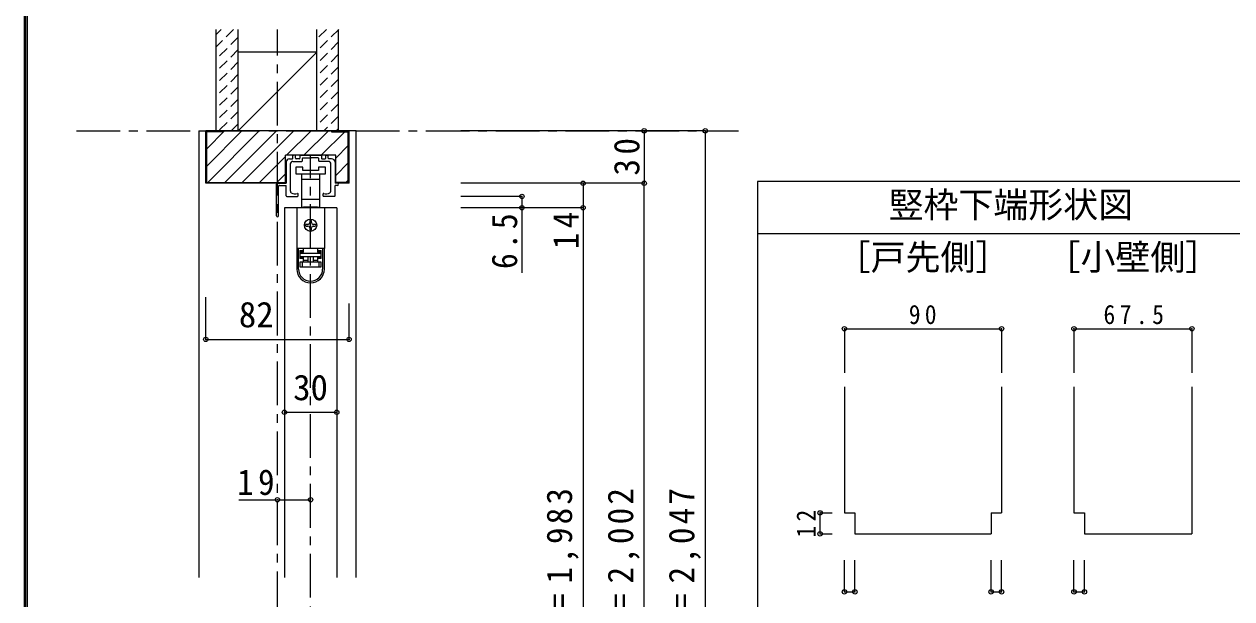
# Model space of a CAD drawing. Units: millimetres, scale not verified. Extents: x -973 to 977, y -718 to 696.
# Drawn here: x -973 to -282, y -328 to 0 of the extents above; entities that cross this region are included whole.
import ezdxf
from ezdxf.enums import TextEntityAlignment as Align

# ---------------------------------------------------------------- set-up
doc = ezdxf.new("R2010")
doc.units = ezdxf.units.MM
doc.header["$LTSCALE"] = 5
doc.header["$PDMODE"] = 32
doc.header["$PDSIZE"] = 2.5
doc.linetypes.add('CHAIN1', pattern=[8, 5, -1, 1, -1])
doc.linetypes.add('DASHED1', pattern=[1.8, 1.2, -0.6])
for name, color, linetype in [('0-1_通り芯', 4, 'CHAIN1'), ('0-2_柱', 3, 'Continuous'), ('0-3_仕上げ', 2, 'Continuous'), ('0-4_枠', 3, 'Continuous'), ('0-6_扉', 6, 'Continuous'), ('0-7_金物', 7, 'Continuous'), ('0-A_文字', 7, 'Continuous'), ('0-B_寸法', 7, 'Continuous'), ('0-C_ハッチ', 4, 'DASHED1'), ('F-1_枠', 6, 'Continuous')]:
    doc.layers.add(name, color=color, linetype=linetype)
doc.styles.add('ＭＳ ゴシック', font='')
doc.styles.get('ＭＳ ゴシック').set_extended_font_data('MS Gothic')

# ---------------------------------------------------------------- blocks, each defined once
blk = doc.blocks.new('03')
at = {"layer": '0-B_寸法'}
for p, q in [((-11.079, 7.476), (-9.529, 7.476)), ((-9.229, 7.776), (-9.229, 9.176)), ((-8.029, 9.476), (-8.929, 9.476)), ((-7.729, 7.776), (-7.729, 9.176)), ((-5.529, 7.476), (-7.429, 7.476)), ((-5.229, 9.176), (-5.229, 7.776)), ((-4.929, 9.476), (6.771, 9.476)), ((-3.729, 6.276), (-3.729, 7.676)), ((-3.429, 7.976), (0.621, 7.976)), ((0.921, 8.276), (0.621, 7.976)), ((0.921, 8.276), (1.221, 7.976)), ((5.271, 7.976), (1.221, 7.976)), ((5.571, 6.276), (5.571, 7.676)), ((7.071, 9.176), (7.071, 7.776)), ((7.371, 7.476), (9.271, 7.476)), ((9.571, 7.776), (9.571, 9.176)), ((9.871, 9.476), (10.771, 9.476)), ((11.071, 7.776), (11.071, 9.176)), ((12.921, 7.476), (11.371, 7.476)), ((-13.079, 5.476), (-13.079, -6.524)), ((-10.679, -11.096), (-10.679, 4.476)), ((-9.229, 5.976), (-4.029, 5.976)), ((11.071, 5.976), (5.871, 5.976)), ((12.521, -11.096), (12.521, 4.476)), ((14.921, 5.476), (14.921, -6.524)), ((-18.179, -6.524), (-13.079, -6.524)), ((16.321, -6.524), (14.921, -6.524)), ((-18.679, -25.124), (-18.679, -7.024)), ((-17.479, -25.124), (-17.479, -8.224)), ((-16.979, -7.724), (-13.079, -7.724)), ((-13.079, -13.724), (-13.079, -7.724)), ((-6.229, -13.724), (-6.229, -12.649)), ((8.071, -13.724), (8.071, -12.649)), ((16.321, -7.724), (14.921, -7.724)), ((14.921, -13.724), (14.921, -7.724)), ((-12.779, -14.024), (-6.529, -14.024)), ((14.621, -14.024), (8.371, -14.024))]:
    blk.add_line(p, q, dxfattribs=at)
for centre, radius, start, end in [((-11.079, 5.476), 2, 90, 180), ((-9.529, 7.776), 0.3, 270, 0), ((-8.929, 9.176), 0.3, 90, 180), ((-8.029, 9.176), 0.3, 0, 90), ((-7.429, 7.776), 0.3, 180, 270), ((-5.529, 7.776), 0.3, 270, 0), ((-4.929, 9.176), 0.3, 90, 180), ((-3.429, 7.676), 0.3, 90, 180), ((5.271, 7.676), 0.3, 0, 90), ((6.771, 9.176), 0.3, 0, 90), ((7.371, 7.776), 0.3, 180, 270), ((9.271, 7.776), 0.3, 270, 0), ((9.871, 9.176), 0.3, 90, 180), ((10.771, 9.176), 0.3, 0, 90), ((11.371, 7.776), 0.3, 180, 270), ((12.921, 5.476), 2, 0, 90), ((-9.229, 4.476), 1.5, 90, 180), ((-4.029, 6.276), 0.3, 270, 0), ((5.871, 6.276), 0.3, 180, 270), ((11.071, 4.476), 1.5, 0, 90), ((-18.179, -7.024), 0.5, 90, 180), ((16.321, -7.124), 0.6, 0, 90), ((-16.979, -8.224), 0.5, 90, 180), ((-12.779, -13.724), 0.3, 180, 270), ((-9.679, -11.096), 1, 180, 243.25632), ((-7.879, -7.524), 5, 243.25632, 284.75682), ((-6.529, -12.649), 0.3, 0, 104.75682), ((-6.529, -13.724), 0.3, 270, 0), ((8.371, -12.649), 0.3, 75.24318, 180), ((8.371, -13.724), 0.3, 180, 270), ((9.721, -7.524), 5, 255.24318, 296.74368), ((11.521, -11.096), 1, 296.74368, 0), ((14.621, -13.724), 0.3, 270, 0), ((16.321, -7.124), 0.6, 270, 0), ((-18.079, -25.124), 0.6, 180, 0)]:
    blk.add_arc(centre, radius, start, end, dxfattribs=at)

msp = doc.modelspace()

# ---------------------------------------------------------------- linework, layer by layer
at = {"layer": '0-1_通り芯'}
for p, q in [((-828.333, -577.5), (-828.333, -2.5)), ((-943.333, -60.5), (-564.333, -60.5)), ((-809.333, -567.5), (-809.333, -74.5))]:
    msp.add_line(p, q, dxfattribs=at)
at = {"layer": '0-2_柱', "color": 7}
msp.add_line((-805.833, -15.5), (-850.833, -60.5), dxfattribs=at)
at = {"layer": '0-2_柱'}
for p, q in [((-805.833, -15.5), (-850.833, -15.5)), ((-805.833, -60.5), (-850.833, -60.5))]:
    msp.add_line(p, q, dxfattribs=at)
at = {"layer": '0-3_仕上げ'}
for p, q in [((-863.333, -60.5), (-863.333, -2.5)), ((-850.833, -60.5), (-850.833, -2.5)), ((-805.833, -60.5), (-805.833, -2.5)), ((-793.333, -60.5), (-793.333, -2.5))]:
    msp.add_line(p, q, dxfattribs=at)
at = {"layer": '0-4_枠', "color": 4}
for p, q in [((-873.333, -60.5), (-869.333, -60.5)), ((-873.333, -60.5), (-873.333, -316)), ((-783.333, -60.5), (-787.333, -60.5)), ((-783.333, -316), (-783.333, -60.5))]:
    msp.add_line(p, q, dxfattribs=at)
at = {"layer": '0-4_枠'}
for p, q in [((-787.333, -60.5), (-869.333, -60.5)), ((-869.333, -90.5), (-869.333, -60.5)), ((-859.333, -61), (-868.833, -61)), ((-868.833, -90), (-868.833, -61)), ((-859.333, -61), (-859.333, -60.5)), ((-797.333, -61), (-797.333, -60.5)), ((-797.333, -61), (-787.833, -61)), ((-787.833, -90), (-787.833, -61)), ((-787.333, -90.5), (-787.333, -60.5)), ((-823.733, -90.5), (-823.733, -74.5)), ((-823.733, -90.5), (-869.333, -90.5)), ((-868.833, -90), (-823.733, -90)), ((-787.833, -90), (-794.933, -90)), ((-787.333, -90.5), (-794.933, -90.5)), ((-413.68, -207.01), (-413.68, -279.025)), ((-304.715, -207.01), (-304.715, -291.025)), ((-419.68, -279.025), (-419.68, -291.025)), ((-419.68, -279.025), (-413.68, -279.025))]:
    msp.add_line(p, q, dxfattribs=at)
for points in [[(-794.933, -90.5), (-794.933, -74.5), (-823.733, -74.5)], [(-503.68, -207.01), (-503.68, -279.025), (-497.68, -279.025), (-497.68, -291.025), (-419.68, -291.025)], [(-372.215, -207.01), (-372.215, -279.025), (-366.215, -279.025), (-366.215, -291.025), (-304.715, -291.025)]]:
    msp.add_lwpolyline(points, dxfattribs=at)
at = {"layer": '0-6_扉'}
for p, q in [((-794.333, -104.5), (-824.333, -104.5)), ((-824.333, -104.5), (-824.333, -316)), ((-794.333, -104.5), (-794.333, -316))]:
    msp.add_line(p, q, dxfattribs=at)
at = {"layer": '0-7_金物'}
for p, q in [((-800.833, -81.2), (-804.833, -81.2)), ((-814.583, -88.2), (-809.333, -88.2)), ((-809.333, -88.2), (-804.083, -88.2)), ((-804.083, -88.2), (-804.083, -85.2)), ((-804.083, -99.8), (-804.083, -88.2)), ((-809.333, -99.8), (-814.583, -99.8)), ((-814.583, -99.8), (-814.583, -104.2)), ((-804.083, -99.8), (-809.333, -99.8)), ((-804.083, -104.2), (-804.083, -99.8)), ((-801.433, -104.5), (-817.233, -104.5)), ((-817.233, -104.5), (-817.233, -127.8)), ((-814.583, -104.2), (-813.333, -104.2)), ((-813.333, -104.2), (-813.333, -104.5)), ((-805.333, -104.2), (-813.333, -104.2)), ((-805.333, -104.2), (-804.083, -104.2)), ((-805.333, -104.5), (-805.333, -104.2)), ((-801.433, -104.5), (-801.433, -127.8)), ((-810.833, -114), (-811.833, -114)), ((-811.833, -115), (-810.833, -115)), ((-809.833, -112), (-809.833, -113)), ((-809.833, -116), (-809.833, -117)), ((-808.833, -113), (-808.833, -112)), ((-808.833, -117), (-808.833, -116)), ((-806.833, -114), (-807.833, -114)), ((-807.833, -115), (-806.833, -115)), ((-801.433, -127.8), (-817.233, -127.8)), ((-817.233, -127.8), (-817.233, -127.9)), ((-816.233, -127.9), (-817.233, -127.9)), ((-817.233, -127.9), (-817.233, -139.6)), ((-813.533, -127.9), (-816.233, -127.9)), ((-816.233, -139.6), (-816.233, -127.9)), ((-815.433, -128.9), (-815.433, -133.6)), ((-815.433, -128.9), (-813.533, -128.9)), ((-815.233, -130), (-815.233, -130.5)), ((-813.333, -130), (-815.233, -130)), ((-815.233, -130.5), (-803.433, -130.5)), ((-815.233, -132.5), (-815.233, -130.5)), ((-814.233, -127.9), (-814.233, -127.8)), ((-813.533, -127.9), (-813.533, -128.9)), ((-813.333, -130), (-813.333, -127.8)), ((-805.333, -127.8), (-805.333, -130)), ((-803.433, -130), (-805.333, -130)), ((-802.433, -127.9), (-805.133, -127.9)), ((-805.133, -128.9), (-805.133, -127.9)), ((-805.133, -129.9), (-805.133, -128.9)), ((-805.133, -128.9), (-803.233, -128.9)), ((-803.233, -129.9), (-805.133, -129.9)), ((-804.433, -127.8), (-804.433, -127.9)), ((-803.433, -130.5), (-803.433, -130)), ((-803.433, -130.5), (-803.433, -132.5)), ((-803.233, -133.6), (-803.233, -128.9)), ((-802.433, -127.9), (-802.433, -139.6)), ((-801.433, -127.9), (-802.433, -127.9)), ((-801.433, -127.8), (-801.433, -127.9)), ((-801.433, -139.6), (-801.433, -127.9)), ((-815.433, -132.6), (-813.533, -132.6)), ((-813.533, -133.6), (-815.433, -133.6)), ((-803.433, -132.5), (-815.233, -132.5)), ((-815.233, -135.5), (-814.233, -135.5)), ((-814.233, -135.5), (-804.433, -135.5)), ((-814.233, -135.5), (-814.233, -138.5)), ((-813.533, -132.6), (-813.533, -133.6)), ((-813.533, -133.6), (-813.533, -135.5)), ((-813.333, -134.5), (-813.333, -132.5)), ((-810.833, -132.5), (-810.833, -135.5)), ((-807.833, -132.5), (-807.833, -135.5)), ((-807.833, -134.5), (-805.333, -134.5)), ((-803.233, -133.6), (-805.133, -133.6)), ((-805.133, -135.5), (-805.133, -133.6)), ((-804.433, -135.5), (-803.433, -135.5)), ((-803.433, -135.5), (-803.433, -138.5)), ((-804.433, -138.5), (-814.233, -138.5))]:
    msp.add_line(p, q, dxfattribs=at)
for points in [[(-817.833, -85.2), (-809.333, -85.2), (-800.833, -85.2), (-800.833, -81.2)], [(-804.833, -81.2), (-804.833, -83.2), (-813.833, -83.2), (-813.833, -81.2), (-817.833, -81.2), (-817.833, -85.2)], [(-814.583, -85.2), (-814.583, -88.2), (-814.583, -99.8)], [(-813.533, -128.9), (-813.533, -129.9), (-815.433, -129.9)], [(-814.233, -138.5), (-815.233, -138.5), (-815.233, -135.5)], [(-813.333, -135.5), (-813.333, -134.5), (-810.833, -134.5)], [(-805.333, -132.5), (-805.333, -134.5), (-805.333, -135.5)], [(-805.133, -133.6), (-805.133, -132.6), (-803.233, -132.6)], [(-803.433, -138.5), (-804.433, -138.5), (-804.433, -135.5)]]:
    msp.add_lwpolyline(points, dxfattribs=at)
msp.add_circle((-809.333, -114.5), 3.5, dxfattribs=at)
for centre, radius, start, end in [((-811.833, -114.5), 0.5, 90, 180), ((-811.833, -114.5), 0.5, 180, 270), ((-810.833, -113), 1, 270, 0), ((-810.833, -116), 1, 0, 90), ((-809.333, -112), 0.5, 90, 180), ((-809.333, -117), 0.5, 180, 270), ((-809.333, -112), 0.5, 0, 90), ((-809.333, -117), 0.5, 270, 0), ((-807.833, -113), 1, 180, 270), ((-807.833, -116), 1, 90, 180), ((-806.833, -114.5), 0.5, 0, 90), ((-806.833, -114.5), 0.5, 270, 0), ((-809.333, -139.6), 7.9, 180, 0), ((-809.333, -139.6), 6.9, 180, 0)]:
    msp.add_arc(centre, radius, start, end, dxfattribs=at)
at = {"layer": '0-A_文字', "color": 3}
msp.add_line((36.653, -119.5), (-553.347, -119.5), dxfattribs=at)
msp.add_lwpolyline([(36.653, -89.5), (-553.347, -89.5), (-553.347, -376.007)], dxfattribs=at)
at = {"layer": '0-B_寸法', "color": 4}
for p, q in [((-583.333, -60.5), (-723.333, -60.5)), ((-618.333, -60.5), (-618.333, -90.5)), ((-583.333, -60.5), (-583.333, -555.5)), ((-618.333, -90.5), (-723.333, -90.5)), ((-653.333, -90.5), (-653.333, -104.5)), ((-618.333, -567.5), (-618.333, -90.5)), ((-688.333, -98), (-723.333, -98)), ((-688.333, -98), (-688.333, -141.71)), ((-653.333, -104.5), (-723.333, -104.5)), ((-653.333, -104.5), (-653.333, -547.5)), ((-869.333, -179.804), (-869.333, -155.746)), ((-787.333, -179.804), (-787.333, -159.246)), ((-503.68, -173.708), (-503.68, -198.969)), ((-503.68, -173.708), (-413.68, -173.708)), ((-413.68, -173.708), (-413.68, -198.969)), ((-372.215, -173.708), (-372.215, -198.969)), ((-372.215, -173.708), (-304.715, -173.708)), ((-304.715, -173.708), (-304.715, -198.969)), ((-869.333, -179.804), (-787.333, -179.804)), ((-824.333, -221.5), (-794.333, -221.5)), ((-850.333, -271.5), (-809.333, -271.5)), ((-517.639, -279.025), (-510.684, -279.025)), ((-517.639, -291.025), (-517.639, -279.025)), ((-517.639, -291.025), (-510.684, -291.025)), ((-503.68, -324.225), (-503.68, -306.025)), ((-419.68, -324.225), (-419.68, -306.025)), ((-413.68, -324.225), (-413.68, -306.025)), ((-372.215, -324.225), (-372.215, -306.025)), ((-419.68, -324.225), (-413.68, -324.225))]:
    msp.add_line(p, q, dxfattribs=at)
for points in [[(-503.68, -324.225), (-497.68, -324.225), (-497.68, -306.025)], [(-372.215, -324.225), (-366.215, -324.225), (-366.215, -306.025)]]:
    msp.add_lwpolyline(points, dxfattribs=at)
at = {"layer": '0-B_寸法'}
for p in [(-618.333, -60.5), (-583.333, -60.5), (-653.333, -90.5), (-618.333, -90.5), (-688.333, -98), (-688.333, -104.5), (-653.333, -104.5), (-503.68, -173.708), (-413.68, -173.708), (-372.215, -173.708), (-304.715, -173.708), (-869.333, -179.804), (-787.333, -179.804), (-824.333, -221.5), (-794.333, -221.5), (-828.333, -271.5), (-809.333, -271.5), (-517.639, -279.025), (-517.639, -291.025), (-503.68, -324.225), (-497.68, -324.225), (-419.68, -324.225), (-413.68, -324.225), (-372.215, -324.225), (-366.215, -324.225)]:
    msp.add_point(p, dxfattribs=at)
at = {"layer": '0-C_ハッチ'}
for p, q in [((-853.437, -2.5), (-863.333, -12.397)), ((-860.508, -2.5), (-863.333, -5.326)), ((-793.228, -2.5), (-805.833, -15.105)), ((-800.3, -2.5), (-805.833, -8.034)), ((-850.833, -6.968), (-863.333, -19.468)), ((-793.333, -9.676), (-805.833, -22.176)), ((-850.833, -14.039), (-863.333, -26.539)), ((-793.333, -16.747), (-805.833, -29.247)), ((-850.833, -21.11), (-863.333, -33.61)), ((-793.333, -23.818), (-805.833, -36.318)), ((-850.833, -28.181), (-863.333, -40.681)), ((-793.333, -30.889), (-805.833, -43.389)), ((-850.833, -35.252), (-863.333, -47.752)), ((-793.333, -37.96), (-805.833, -50.46)), ((-850.833, -42.323), (-863.333, -54.823)), ((-793.333, -45.031), (-805.833, -57.531)), ((-850.833, -49.394), (-861.939, -60.5)), ((-793.333, -52.102), (-801.731, -60.5)), ((-850.833, -56.465), (-854.868, -60.5)), ((-793.333, -59.173), (-794.66, -60.5))]:
    msp.add_line(p, q, dxfattribs=at)
at = {"layer": '0-C_ハッチ', "linetype": 'Continuous'}
for p, q in [((-868.833, -70.771), (-858.562, -60.5)), ((-868.833, -80.671), (-848.663, -60.5)), ((-868.263, -90), (-838.763, -60.5)), ((-858.364, -90), (-828.864, -60.5)), ((-848.464, -90), (-818.964, -60.5)), ((-823.065, -74.5), (-809.065, -60.5)), ((-813.165, -74.5), (-799.165, -60.5)), ((-803.266, -74.5), (-789.766, -61)), ((-794.933, -76.067), (-787.833, -68.967)), ((-838.565, -90), (-823.733, -75.169)), ((-794.933, -85.967), (-787.833, -78.867)), ((-828.665, -90), (-823.733, -85.068)), ((-787.833, -88.766), (-789.067, -90))]:
    msp.add_line(p, q, dxfattribs=at)
at = {"layer": 'F-1_枠'}
for p, q in [((-973.347, 695.833), (-973.347, -700.833)), ((-972.514, 695.833), (-972.514, -700.833)), ((-971.68, 695.833), (-971.68, -700.833))]:
    msp.add_line(p, q, dxfattribs=at)

# ---------------------------------------------------------------- block references
at = {"layer": '0-7_金物'}
msp.add_blockref('03', (-810.254, -83.976), dxfattribs=at)

# ---------------------------------------------------------------- texts
at = {"layer": '0-A_文字', "style": 'ＭＳ ゴシック'}
for s, p in [('竪枠下端形状図', (-478.347, -114.5)), ('［戸先側］', (-508.68, -144.5)), ('［小壁側］', (-388.465, -144.5))]:
    msp.add_text(s, height=14.66, dxfattribs=at).set_placement(p, align=Align.BOTTOM_LEFT)
at = {"layer": '0-B_寸法', "style": 'ＭＳ ゴシック'}
for s, p in [('82', (-850.414, -177.304)), ('30', (-819.333, -219))]:
    msp.add_text(s, height=14.66, dxfattribs=at).set_placement(p, align=Align.BOTTOM_LEFT)
at = {"layer": '0-B_寸法', "attachment_point": 7, "rotation": 90, "style": 'ＭＳ ゴシック'}
for s, insert, char_height in [('\\T1.27;\\W0.95;30', (-620.833, -86.125), 14.66), ('\\T1.27;\\W0.9;6.5', (-690.833, -139.533), 14.66), ('\\T1.27;\\W0.95;14', (-655.833, -128.283), 14.66), ('\\T1.19;\\W0.95;ＤＨ＝1,983', (-655.833, -387.25), 14.66), ('\\T1.19;\\W0.95;枠内＝2,002', (-620.833, -387.25), 14.66), ('\\T1.19;\\W0.95;枠外＝2,047', (-585.833, -387.25), 14.66), ('\\T1.36;\\W0.9;12', (-520.139, -293.15), 11)]:
    msp.add_mtext(s, dxfattribs=dict(at, insert=insert, char_height=char_height))
at = {"layer": '0-B_寸法', "attachment_point": 7, "style": 'ＭＳ ゴシック'}
for s, insert, char_height in [('\\T1.36;\\W0.9;90', (-466.805, -171.208), 11), ('\\T1.38;\\W0.9;67.5', (-355.34, -171.208), 11), ('\\T1.27;\\W0.95;19', (-851.458, -269), 14.66)]:
    msp.add_mtext(s, dxfattribs=dict(at, insert=insert, char_height=char_height))

doc.saveas('drawing.dxf')
